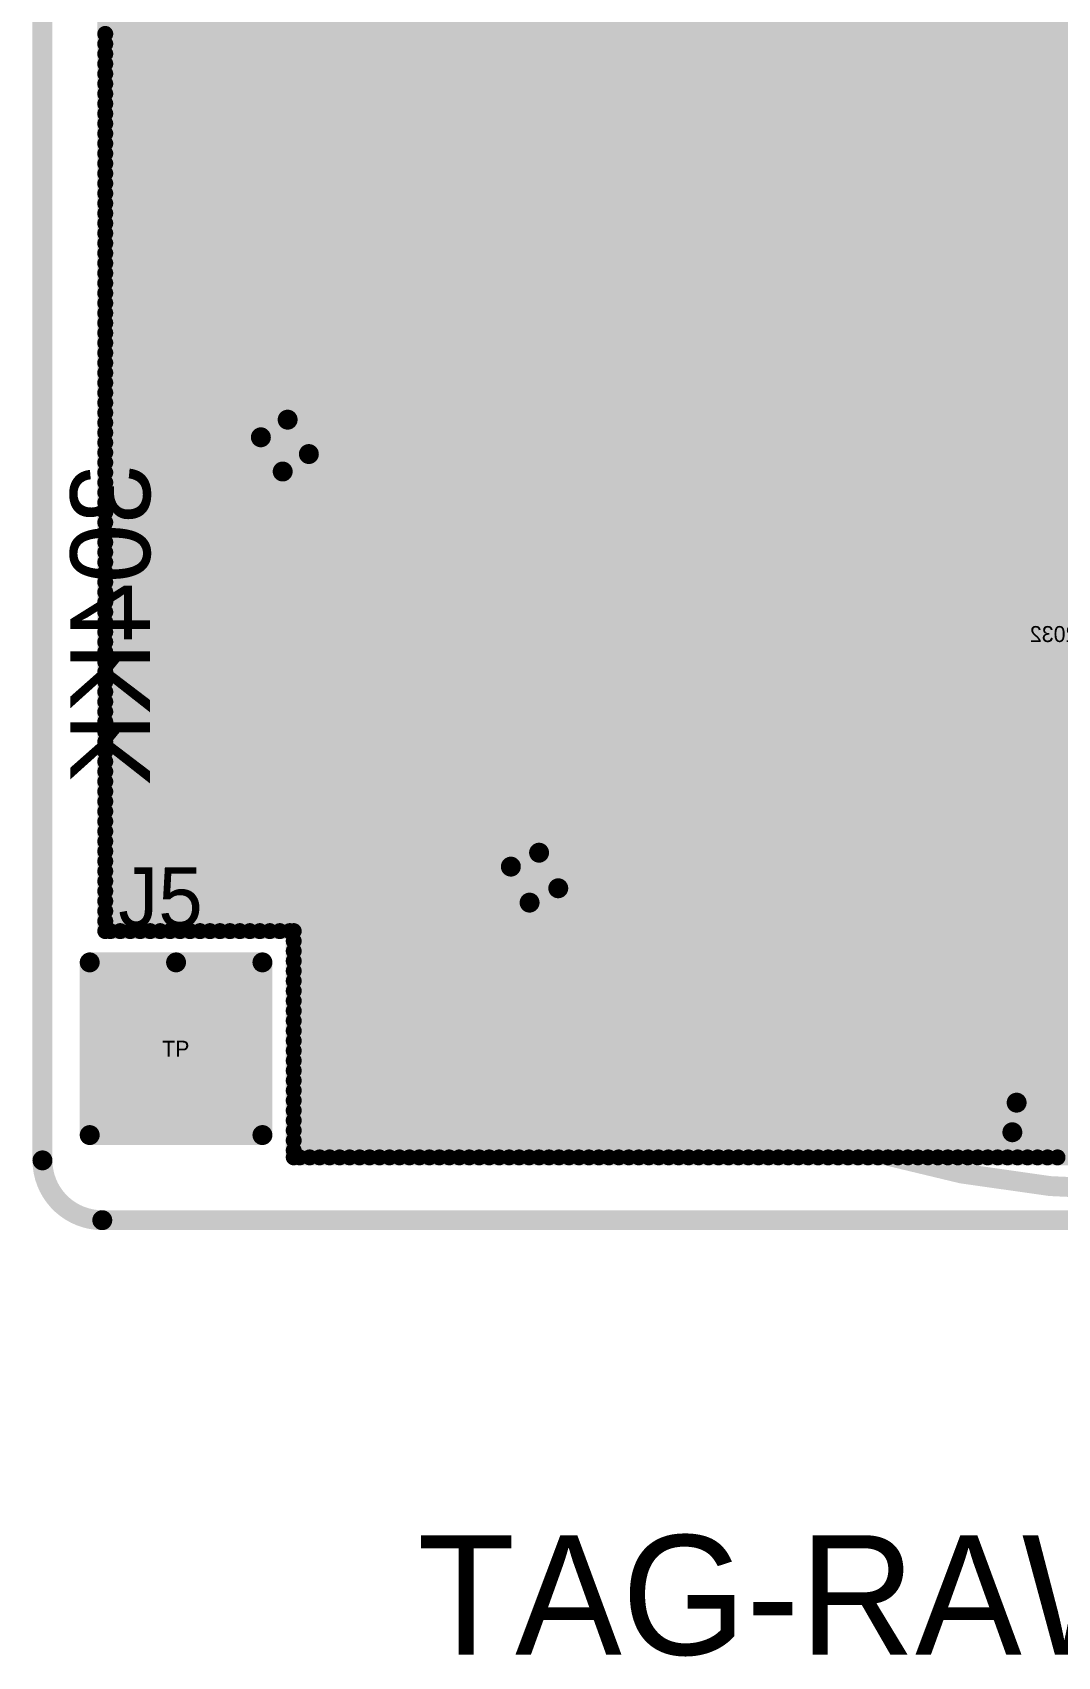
# Model space of a CAD drawing. Extents: x 7.64 to 12.05, y 5.46 to 10.77.
# Drawn here: x 9.246 to 9.76, y 6.866 to 7.681 of the extents above; entities that cross this region are included whole.
import ezdxf

# ---------------------------------------------------------------- set-up
doc = ezdxf.new("R2010")
doc.units = 0
doc.layers.get('0').update_dxf_attribs({"linetype": 'CONTINUOUS'})
for name, color, linetype in [('BOTTOMLAYER', 5, 'CONTINUOUS'), ('BOTTOMOVERLAY', 54, 'CONTINUOUS'), ('BOTTOMPASTE', 16, 'CONTINUOUS'), ('BOTTOMSOLDER', 6, 'CONTINUOUS'), ('MECHANICAL1', 6, 'CONTINUOUS'), ('MECHANICAL3', 76, 'CONTINUOUS'), ('MECHANICAL6', 56, 'CONTINUOUS'), ('MULTILAYER', 9, 'CONTINUOUS'), ('TOPLAYER', 1, 'CONTINUOUS'), ('TOPOVERLAY', 2, 'CONTINUOUS'), ('TOPSOLDER', 216, 'CONTINUOUS')]:
    doc.layers.add(name, color=color, linetype=linetype)

# ---------------------------------------------------------------- blocks, each defined once
blk = doc.blocks.new('TEST_POINT_PAD_4_3')
at = {"layer": 'BOTTOMSOLDER'}
blk.add_solid([(-0.039, -0.039), (0.039, -0.039), (-0.039, 0.039), (0.039, 0.039)], dxfattribs=at)
at = {"layer": 'MECHANICAL1', "const_width": 0.01}
for points in [[(-0.043307, -0.043307), (-0.043307, 0.043307)], [(-0.043307, 0.043307), (0, 0.043307)], [(0, 0.043307), (0.043307, 0.043307)], [(0.043307, -0.043307), (0.043307, 0.043307)], [(-0.043307, -0.043307), (0.043307, -0.043307)]]:
    blk.add_lwpolyline(points, dxfattribs=at)
at = {"layer": 'MECHANICAL1', "const_width": 0.005}
for points in [[(-0.045807, 0.043307, 1), (-0.040807, 0.043307, 1)], [(-0.045807, 0.043307, 1), (-0.040807, 0.043307, 1)], [(-0.0025, 0.043307, 1), (0.0025, 0.043307, 1)], [(-0.0025, 0.043307, 1), (0.0025, 0.043307, 1)], [(0.040807, 0.043307, 1), (0.045807, 0.043307, 1)], [(0.040807, 0.043307, 1), (0.045807, 0.043307, 1)], [(-0.045807, -0.043307, 1), (-0.040807, -0.043307, 1)], [(-0.045807, -0.043307, 1), (-0.040807, -0.043307, 1)], [(0.040807, -0.043307, 1), (0.045807, -0.043307, 1)], [(0.040807, -0.043307, 1), (0.045807, -0.043307, 1)]]:
    blk.add_lwpolyline(points, format="xyb", close=True, dxfattribs=at)
at = {"layer": 'MULTILAYER'}
blk.add_solid([(-0.035, -0.035), (0.035, -0.035), (-0.035, 0.035), (0.035, 0.035)], dxfattribs=at)
at = {"layer": 'TOPOVERLAY', "const_width": 0.01}
for points in [[(-0.043307, -0.043307), (-0.043307, 0.043307)], [(-0.043307, 0.043307), (0, 0.043307)], [(0, 0.043307), (0.043307, 0.043307)], [(0.043307, -0.043307), (0.043307, 0.043307)], [(-0.043307, -0.043307), (0.043307, -0.043307)]]:
    blk.add_lwpolyline(points, dxfattribs=at)
at = {"layer": 'TOPOVERLAY', "const_width": 0.005}
for points in [[(-0.045807, 0.043307, 1), (-0.040807, 0.043307, 1)], [(-0.045807, 0.043307, 1), (-0.040807, 0.043307, 1)], [(-0.0025, 0.043307, 1), (0.0025, 0.043307, 1)], [(-0.0025, 0.043307, 1), (0.0025, 0.043307, 1)], [(0.040807, 0.043307, 1), (0.045807, 0.043307, 1)], [(0.040807, 0.043307, 1), (0.045807, 0.043307, 1)], [(-0.045807, -0.043307, 1), (-0.040807, -0.043307, 1)], [(-0.045807, -0.043307, 1), (-0.040807, -0.043307, 1)], [(0.040807, -0.043307, 1), (0.045807, -0.043307, 1)], [(0.040807, -0.043307, 1), (0.045807, -0.043307, 1)]]:
    blk.add_lwpolyline(points, format="xyb", close=True, dxfattribs=at)
at = {"layer": 'TOPSOLDER'}
blk.add_solid([(-0.039, -0.039), (0.039, -0.039), (-0.039, 0.039), (0.039, 0.039)], dxfattribs=at)
blk = doc.blocks.new('BATT_HOLDER_COIN_CR2032_B5')
at = {"layer": 'BOTTOMLAYER', "const_width": 0.175}
blk.add_lwpolyline([(-0.0875, 0, 1), (0.0875, 0, 1)], format="xyb", close=True, dxfattribs=at)
at = {"layer": 'BOTTOMOVERLAY', "const_width": 0.01}
blk.add_lwpolyline([(0, 0.475, -0.570681), (0.416045, -0.229198)], format="xyb", dxfattribs=at)
at = {"layer": 'BOTTOMPASTE', "const_width": 0.175}
blk.add_lwpolyline([(-0.0875, 0, 1), (0.0875, 0, 1)], format="xyb", close=True, dxfattribs=at)
at = {"layer": 'BOTTOMSOLDER', "const_width": 0.179}
blk.add_lwpolyline([(-0.0895, 0, 1), (0.0895, 0, 1)], format="xyb", close=True, dxfattribs=at)
at = {"layer": 'MECHANICAL1', "const_width": 0.02}
for points in [[(0.062225, 0.435578, -0.132974), (0.273472, 0.344693)], [(0.432845, 0.082982, -0.20481), (0.27387, 0.345195)], [(0.432845, 0.082985, -0.385728), (0.125033, -0.42262)]]:
    blk.add_lwpolyline(points, format="xyb", dxfattribs=at)
at = {"layer": 'MECHANICAL1', "const_width": 0.01}
for points in [[(0.057225, 0.435578, 1), (0.067225, 0.435578, 1)], [(0.268472, 0.344693, 1), (0.278472, 0.344693, 1)], [(0.26887, 0.345195, 1), (0.27887, 0.345195, 1)], [(0.427845, 0.082985, 1), (0.437845, 0.082985, 1)], [(0.427845, 0.082982, 1), (0.437845, 0.082982, 1)]]:
    blk.add_lwpolyline(points, format="xyb", close=True, dxfattribs=at)

msp = doc.modelspace()

# ---------------------------------------------------------------- linework, layer by layer
at = {"layer": 'MECHANICAL3', "const_width": 0.01}
for points in [[(9.251, 7.115), (9.251, 8.044)], [(9.251, 7.115), (9.251, 8.044)], [(9.281, 7.085), (10.299, 7.085)], [(9.281, 7.085), (10.299, 7.085)]]:
    msp.add_lwpolyline(points, dxfattribs=at)
at = {"layer": 'MECHANICAL3', "const_width": 0.005}
for points in [[(9.2485, 7.115, 1), (9.2535, 7.115, 1)], [(9.2485, 7.115, 1), (9.2535, 7.115, 1)], [(9.2485, 7.115, 1), (9.2535, 7.115, 1)], [(9.2485, 7.115, 1), (9.2535, 7.115, 1)], [(9.2785, 7.085, 1), (9.2835, 7.085, 1)], [(9.2785, 7.085, 1), (9.2835, 7.085, 1)], [(9.2785, 7.085, 1), (9.2835, 7.085, 1)], [(9.2785, 7.085, 1), (9.2835, 7.085, 1)]]:
    msp.add_lwpolyline(points, format="xyb", close=True, dxfattribs=at)
at = {"layer": 'MECHANICAL3', "const_width": 0.01}
msp.add_lwpolyline([(9.281, 7.085, -0.414214), (9.251, 7.115)], format="xyb", dxfattribs=at)
msp.add_lwpolyline([(9.281, 7.085, -0.414214), (9.251, 7.115)], format="xyb", dxfattribs=at)
at = {"layer": 'MECHANICAL6', "const_width": 0.01}
for points in [[(9.360528, 7.477668, -0.390643), (9.667253, 8.008931)], [(9.373951, 7.486514, -0.383173), (9.666304, 7.992884)], [(9.384593, 7.469267, -0.174021), (9.37395, 7.486517)], [(9.371464, 7.460504, -0.174776), (9.360528, 7.477668)], [(9.384593, 7.469267, -0.189112), (9.500032, 7.269321)], [(9.371464, 7.460504, -0.197377), (9.485879, 7.262332)], [(9.50965, 7.251479, -0.174021), (9.500032, 7.269321)], [(9.495275, 7.24428, -0.174776), (9.485879, 7.262332)], [(9.7395, 7.143947, -0.14819), (9.50965, 7.251479)], [(9.737357, 7.129101, -0.151514), (9.495275, 7.24428)]]:
    msp.add_lwpolyline(points, format="xyb", dxfattribs=at)
at = {"layer": 'MECHANICAL6', "const_width": 0.005}
for points in [[(9.37145, 7.486517, 1), (9.376451, 7.486517, 1)], [(9.371451, 7.486514, 1), (9.376451, 7.486514, 1)], [(9.358028, 7.477668, 1), (9.363028, 7.477668, 1)], [(9.358028, 7.477668, 1), (9.363028, 7.477668, 1)], [(9.382093, 7.469267, 1), (9.387093, 7.469267, 1)], [(9.382093, 7.469267, 1), (9.387093, 7.469267, 1)], [(9.368964, 7.460504, 1), (9.373964, 7.460504, 1)], [(9.368964, 7.460504, 1), (9.373964, 7.460504, 1)], [(9.497532, 7.269321, 1), (9.502532, 7.269321, 1)], [(9.497533, 7.269321, 1), (9.502532, 7.269321, 1)], [(9.483379, 7.262332, 1), (9.488379, 7.262332, 1)], [(9.483379, 7.262332, 1), (9.488379, 7.262332, 1)], [(9.50715, 7.251479, 1), (9.51215, 7.251479, 1)], [(9.50715, 7.251479, 1), (9.51215, 7.251479, 1)], [(9.492775, 7.24428, 1), (9.497775, 7.24428, 1)], [(9.492775, 7.24428, 1), (9.497775, 7.24428, 1)], [(9.737, 7.143947, 1), (9.742, 7.143947, 1)], [(9.737, 7.143947, 1), (9.742, 7.143947, 1)], [(9.734857, 7.129101, 1), (9.739857, 7.129101, 1)], [(9.734857, 7.129101, 1), (9.739857, 7.129101, 1)]]:
    msp.add_lwpolyline(points, format="xyb", close=True, dxfattribs=at)
at = {"layer": 'MECHANICAL6', "const_width": 0.01}
msp.add_lwpolyline([(9.737357, 7.129101), (9.7395, 7.143947)], dxfattribs=at)
at = {"layer": 'MULTILAYER', "const_width": 0.01}
for points in [[(9.251, 7.115), (9.251, 8.044)], [(9.281, 7.085), (10.299, 7.085)]]:
    msp.add_lwpolyline(points, dxfattribs=at)
at = {"layer": 'MULTILAYER', "const_width": 0.005}
for points in [[(9.2485, 7.115, 1), (9.2535, 7.115, 1)], [(9.2485, 7.115, 1), (9.2535, 7.115, 1)], [(9.2785, 7.085, 1), (9.2835, 7.085, 1)], [(9.2785, 7.085, 1), (9.2835, 7.085, 1)]]:
    msp.add_lwpolyline(points, format="xyb", close=True, dxfattribs=at)
at = {"layer": 'MULTILAYER', "const_width": 0.01}
msp.add_lwpolyline([(9.281, 7.085, -0.414214), (9.251, 7.115)], format="xyb", dxfattribs=at)
at = {"layer": 'TOPLAYER', "const_width": 0.008}
for points in [[(9.4, 7.1165), (9.4, 8.0425)], [(9.405, 7.1165), (9.405, 8.0425)], [(9.41, 7.1165), (9.41, 8.0425)], [(9.415, 7.1165), (9.415, 8.0425)], [(9.42, 7.1165), (9.42, 8.0425)], [(9.425, 7.1165), (9.425, 8.0425)], [(9.43, 7.1165), (9.43, 8.0425)], [(9.435, 7.1165), (9.435, 8.0425)], [(9.44, 7.1165), (9.44, 8.0425)], [(9.445, 7.1165), (9.445, 8.0425)], [(9.45, 7.1165), (9.45, 8.0425)], [(9.455, 7.1165), (9.455, 8.0425)], [(9.46, 7.1165), (9.46, 8.0425)], [(9.465, 7.1165), (9.465, 8.0425)], [(9.47, 7.1165), (9.47, 8.0425)], [(9.475, 7.1165), (9.475, 8.0425)], [(9.48, 7.1165), (9.48, 8.0425)], [(9.485, 7.1165), (9.485, 8.0425)], [(9.49, 7.1165), (9.49, 8.0425)], [(9.495, 7.1165), (9.495, 8.0425)], [(9.5, 7.1165), (9.5, 8.0425)], [(9.505, 7.1165), (9.505, 8.0425)], [(9.51, 7.1165), (9.51, 8.0425)], [(9.515, 7.1165), (9.515, 8.0425)], [(9.52, 7.1165), (9.52, 8.0425)], [(9.525, 7.1165), (9.525, 8.0425)], [(9.53, 7.1165), (9.53, 8.0425)], [(9.535, 7.1165), (9.535, 8.0425)], [(9.54, 7.1165), (9.54, 8.0425)], [(9.545, 7.1165), (9.545, 8.0425)], [(9.55, 7.1165), (9.55, 8.0425)], [(9.555, 7.1165), (9.555, 8.0425)], [(9.56, 7.1165), (9.56, 8.0425)], [(9.565, 7.1165), (9.565, 8.0425)], [(9.57, 7.1165), (9.57, 8.0425)], [(9.575, 7.1165), (9.575, 8.0425)], [(9.58, 7.1165), (9.58, 8.0425)], [(9.585, 7.1165), (9.585, 8.0425)], [(9.59, 7.1165), (9.59, 8.0425)], [(9.595, 7.1165), (9.595, 8.0425)], [(9.6, 7.1165), (9.6, 8.0425)], [(9.605, 7.1165), (9.605, 8.0425)], [(9.61, 7.1165), (9.61, 8.0425)], [(9.615, 7.1165), (9.615, 8.0425)], [(9.62, 7.1165), (9.62, 8.0425)], [(9.625, 7.1165), (9.625, 8.0425)], [(9.63, 7.1165), (9.63, 8.0425)], [(9.635, 7.1165), (9.635, 8.0425)], [(9.64, 7.1165), (9.64, 8.0425)], [(9.645, 7.1165), (9.645, 8.0425)], [(9.65, 7.1165), (9.65, 8.0425)], [(9.655, 7.1165), (9.655, 8.0425)], [(9.66, 7.1165), (9.66, 8.0425)], [(9.665, 7.1165), (9.665, 8.0425)], [(9.67, 7.1165), (9.67, 8.0425)], [(9.675, 7.1165), (9.675, 8.0425)], [(9.68, 7.1165), (9.68, 8.0425)], [(9.685, 7.1165), (9.685, 8.0425)], [(9.69, 7.1165), (9.69, 8.0425)], [(9.695, 7.1165), (9.695, 8.0425)], [(9.7, 7.1165), (9.7, 8.0425)], [(9.705, 7.1165), (9.705, 8.0425)], [(9.71, 7.1165), (9.71, 8.0425)], [(9.715, 7.1165), (9.715, 8.0425)], [(9.72, 7.1165), (9.72, 8.0425)], [(9.725, 7.1165), (9.725, 8.0425)], [(9.73, 7.1165), (9.73, 8.0425)], [(9.735, 7.1165), (9.735, 8.0425)], [(9.74, 7.1165), (9.74, 8.0425)], [(9.745, 7.1165), (9.745, 8.0425)], [(9.75, 7.1165), (9.75, 8.0425)], [(9.755, 7.1165), (9.755, 8.0425)], [(9.76, 7.1165), (9.76, 8.0425)], [(9.2825, 7.23), (9.2825, 7.886)], [(9.285, 7.23), (9.285, 7.886)], [(9.29, 7.23), (9.29, 7.886)], [(9.295, 7.23), (9.295, 7.886)], [(9.3, 7.23), (9.3, 7.886)], [(9.305, 7.23), (9.305, 7.886)], [(9.31, 7.23), (9.31, 7.886)], [(9.315, 7.23), (9.315, 7.886)], [(9.32, 7.23), (9.32, 7.886)], [(9.325, 7.23), (9.325, 7.886)], [(9.33, 7.23), (9.33, 7.886)], [(9.335, 7.23), (9.335, 7.886)], [(9.34, 7.23), (9.34, 7.886)], [(9.345, 7.23), (9.345, 7.886)], [(9.35, 7.23), (9.35, 7.886)], [(9.355, 7.23), (9.355, 7.886)], [(9.36, 7.23), (9.36, 7.886)], [(9.365, 7.23), (9.365, 7.886)], [(9.37, 7.23), (9.37, 7.886)], [(9.375, 7.23), (9.375, 7.886)], [(9.38, 7.1165), (9.38, 7.886)], [(9.385, 7.1165), (9.385, 7.886)], [(9.39, 7.1165), (9.39, 7.886)], [(9.395, 7.1165), (9.395, 7.886)], [(9.2825, 7.68), (10.238426, 7.68)], [(9.2825, 7.675), (10.240733, 7.675)], [(9.2825, 7.67), (10.243788, 7.67)], [(9.2825, 7.665), (10.247779, 7.665)], [(9.2825, 7.66), (10.253065, 7.66)], [(9.2825, 7.655), (10.260505, 7.655)], [(9.2825, 7.65), (10.274151, 7.65)], [(9.2825, 7.645), (10.270144, 7.645)], [(9.2825, 7.64), (10.258761, 7.64)], [(9.2825, 7.635), (10.251875, 7.635)], [(9.2825, 7.63), (10.246892, 7.63)], [(9.2825, 7.625), (10.24311, 7.625)], [(9.2825, 7.62), (10.240216, 7.62)], [(9.2825, 7.615), (10.238043, 7.615)], [(9.2825, 7.61), (10.236492, 7.61)], [(9.2825, 7.605), (10.235503, 7.605)], [(9.2825, 7.6), (10.235041, 7.6)], [(9.2825, 7.595), (10.235092, 7.595)], [(9.2825, 7.59), (10.235658, 7.59)], [(9.2825, 7.585), (10.236756, 7.585)], [(9.2825, 7.58), (10.238426, 7.58)], [(9.2825, 7.575), (10.240733, 7.575)], [(9.2825, 7.57), (10.243788, 7.57)], [(9.2825, 7.565), (10.247779, 7.565)], [(9.2825, 7.56), (10.253065, 7.56)], [(9.2825, 7.555), (10.260505, 7.555)], [(9.2825, 7.55), (10.274151, 7.55)], [(9.2825, 7.545), (10.270144, 7.545)], [(9.2825, 7.54), (10.258761, 7.54)], [(9.2825, 7.535), (10.251875, 7.535)], [(9.2825, 7.53), (10.246892, 7.53)], [(9.2825, 7.525), (10.24311, 7.525)], [(9.2825, 7.52), (10.240216, 7.52)], [(9.2825, 7.515), (10.238043, 7.515)], [(9.2825, 7.51), (10.236492, 7.51)], [(9.2825, 7.505), (10.235503, 7.505)], [(9.2825, 7.5), (10.235041, 7.5)], [(9.2825, 7.495), (10.235092, 7.495)], [(9.2825, 7.49), (10.235658, 7.49)], [(9.2825, 7.485), (10.236756, 7.485)], [(9.2825, 7.48), (10.238426, 7.48)], [(9.2825, 7.475), (10.240733, 7.475)], [(9.2825, 7.47), (10.243788, 7.47)], [(9.2825, 7.465), (10.247779, 7.465)], [(9.2825, 7.46), (10.253065, 7.46)], [(9.2825, 7.455), (10.260505, 7.455)], [(9.2825, 7.45), (10.274151, 7.45)], [(9.2825, 7.445), (10.270144, 7.445)], [(9.2825, 7.44), (10.258761, 7.44)], [(9.2825, 7.435), (10.251875, 7.435)], [(9.2825, 7.43), (10.246892, 7.43)], [(9.2825, 7.425), (10.24311, 7.425)], [(9.2825, 7.42), (10.240216, 7.42)], [(9.2825, 7.415), (10.238043, 7.415)], [(9.2825, 7.41), (10.236492, 7.41)], [(9.2825, 7.405), (10.235503, 7.405)], [(9.2825, 7.4), (10.235041, 7.4)], [(9.2825, 7.395), (10.235092, 7.395)], [(9.2825, 7.39), (10.235658, 7.39)], [(9.2825, 7.385), (10.236756, 7.385)], [(9.2825, 7.38), (10.238426, 7.38)], [(9.2825, 7.375), (10.240733, 7.375)], [(9.2825, 7.37), (10.243788, 7.37)], [(9.2825, 7.365), (10.247779, 7.365)], [(9.2825, 7.36), (10.253065, 7.36)], [(9.2825, 7.355), (10.260505, 7.355)], [(9.2825, 7.35), (10.274151, 7.35)], [(9.2825, 7.345), (10.2975, 7.345)], [(9.2825, 7.34), (10.2975, 7.34)], [(9.2825, 7.335), (10.2975, 7.335)], [(9.2825, 7.33), (10.2975, 7.33)], [(9.2825, 7.325), (10.2975, 7.325)], [(9.2825, 7.32), (10.2975, 7.32)], [(9.2825, 7.315), (10.2975, 7.315)], [(9.2825, 7.31), (10.2975, 7.31)], [(9.2825, 7.305), (10.2975, 7.305)], [(9.2825, 7.3), (10.2975, 7.3)], [(9.2825, 7.295), (10.2975, 7.295)], [(9.2825, 7.29), (10.2975, 7.29)], [(9.2825, 7.285), (10.2975, 7.285)], [(9.2825, 7.28), (10.2975, 7.28)], [(9.2825, 7.275), (10.209, 7.275)], [(9.2825, 7.27), (10.209, 7.27)], [(9.2825, 7.265), (10.209, 7.265)], [(9.2825, 7.26), (10.209, 7.26)], [(9.2825, 7.255), (10.209, 7.255)], [(9.2825, 7.25), (10.209, 7.25)], [(9.2825, 7.245), (10.209, 7.245)], [(9.2825, 7.24), (10.209, 7.24)], [(9.2825, 7.235), (10.209, 7.235)], [(9.2825, 7.23), (9.377, 7.23)], [(9.2825, 7.23), (9.377, 7.23)], [(9.377, 7.23), (10.209, 7.23)], [(9.377, 7.1165), (9.377, 7.23)], [(9.377, 7.225), (10.209, 7.225)], [(9.377, 7.22), (10.209, 7.22)], [(9.377, 7.215), (10.209, 7.215)], [(9.377, 7.21), (10.209, 7.21)], [(9.377, 7.205), (10.209, 7.205)], [(9.377, 7.2), (10.209, 7.2)], [(9.377, 7.195), (10.209, 7.195)], [(9.377, 7.19), (10.209, 7.19)], [(9.377, 7.185), (10.209, 7.185)], [(9.377, 7.18), (10.209, 7.18)], [(9.377, 7.175), (10.209, 7.175)], [(9.377, 7.17), (10.209, 7.17)], [(9.377, 7.165), (10.209, 7.165)], [(9.377, 7.16), (10.2975, 7.16)], [(9.377, 7.155), (10.2975, 7.155)], [(9.377, 7.15), (10.2975, 7.15)], [(9.377, 7.145), (10.2975, 7.145)], [(9.377, 7.14), (10.2975, 7.14)], [(9.377, 7.135), (10.2975, 7.135)], [(9.377, 7.13), (10.2975, 7.13)], [(9.377, 7.125), (10.2975, 7.125)], [(9.377, 7.12), (10.2975, 7.12)], [(9.377, 7.1165), (10.2975, 7.1165)]]:
    msp.add_lwpolyline(points, dxfattribs=at)
at = {"layer": 'TOPLAYER', "const_width": 0.004}
for points in [[(9.2805, 7.68, 1), (9.2845, 7.68, 1)], [(9.2805, 7.675, 1), (9.2845, 7.675, 1)], [(9.2805, 7.67, 1), (9.2845, 7.67, 1)], [(9.2805, 7.665, 1), (9.2845, 7.665, 1)], [(9.2805, 7.66, 1), (9.2845, 7.66, 1)], [(9.2805, 7.655, 1), (9.2845, 7.655, 1)], [(9.2805, 7.65, 1), (9.2845, 7.65, 1)], [(9.2805, 7.645, 1), (9.2845, 7.645, 1)], [(9.2805, 7.64, 1), (9.2845, 7.64, 1)], [(9.2805, 7.635, 1), (9.2845, 7.635, 1)], [(9.2805, 7.63, 1), (9.2845, 7.63, 1)], [(9.2805, 7.625, 1), (9.2845, 7.625, 1)], [(9.2805, 7.62, 1), (9.2845, 7.62, 1)], [(9.2805, 7.615, 1), (9.2845, 7.615, 1)], [(9.2805, 7.61, 1), (9.2845, 7.61, 1)], [(9.2805, 7.605, 1), (9.2845, 7.605, 1)], [(9.2805, 7.6, 1), (9.2845, 7.6, 1)], [(9.2805, 7.595, 1), (9.2845, 7.595, 1)], [(9.2805, 7.59, 1), (9.2845, 7.59, 1)], [(9.2805, 7.585, 1), (9.2845, 7.585, 1)], [(9.2805, 7.58, 1), (9.2845, 7.58, 1)], [(9.2805, 7.575, 1), (9.2845, 7.575, 1)], [(9.2805, 7.57, 1), (9.2845, 7.57, 1)], [(9.2805, 7.565, 1), (9.2845, 7.565, 1)], [(9.2805, 7.56, 1), (9.2845, 7.56, 1)], [(9.2805, 7.555, 1), (9.2845, 7.555, 1)], [(9.2805, 7.55, 1), (9.2845, 7.55, 1)], [(9.2805, 7.545, 1), (9.2845, 7.545, 1)], [(9.2805, 7.54, 1), (9.2845, 7.54, 1)], [(9.2805, 7.535, 1), (9.2845, 7.535, 1)], [(9.2805, 7.53, 1), (9.2845, 7.53, 1)], [(9.2805, 7.525, 1), (9.2845, 7.525, 1)], [(9.2805, 7.52, 1), (9.2845, 7.52, 1)], [(9.2805, 7.515, 1), (9.2845, 7.515, 1)], [(9.2805, 7.51, 1), (9.2845, 7.51, 1)], [(9.2805, 7.505, 1), (9.2845, 7.505, 1)], [(9.2805, 7.5, 1), (9.2845, 7.5, 1)], [(9.2805, 7.495, 1), (9.2845, 7.495, 1)], [(9.2805, 7.49, 1), (9.2845, 7.49, 1)], [(9.2805, 7.485, 1), (9.2845, 7.485, 1)], [(9.2805, 7.48, 1), (9.2845, 7.48, 1)], [(9.2805, 7.475, 1), (9.2845, 7.475, 1)], [(9.2805, 7.47, 1), (9.2845, 7.47, 1)], [(9.2805, 7.465, 1), (9.2845, 7.465, 1)], [(9.2805, 7.46, 1), (9.2845, 7.46, 1)], [(9.2805, 7.455, 1), (9.2845, 7.455, 1)], [(9.2805, 7.45, 1), (9.2845, 7.45, 1)], [(9.2805, 7.445, 1), (9.2845, 7.445, 1)], [(9.2805, 7.44, 1), (9.2845, 7.44, 1)], [(9.2805, 7.435, 1), (9.2845, 7.435, 1)], [(9.2805, 7.43, 1), (9.2845, 7.43, 1)], [(9.2805, 7.425, 1), (9.2845, 7.425, 1)], [(9.2805, 7.42, 1), (9.2845, 7.42, 1)], [(9.2805, 7.415, 1), (9.2845, 7.415, 1)], [(9.2805, 7.41, 1), (9.2845, 7.41, 1)], [(9.2805, 7.405, 1), (9.2845, 7.405, 1)], [(9.2805, 7.4, 1), (9.2845, 7.4, 1)], [(9.2805, 7.395, 1), (9.2845, 7.395, 1)], [(9.2805, 7.39, 1), (9.2845, 7.39, 1)], [(9.2805, 7.385, 1), (9.2845, 7.385, 1)], [(9.2805, 7.38, 1), (9.2845, 7.38, 1)], [(9.2805, 7.375, 1), (9.2845, 7.375, 1)], [(9.2805, 7.37, 1), (9.2845, 7.37, 1)], [(9.2805, 7.365, 1), (9.2845, 7.365, 1)], [(9.2805, 7.36, 1), (9.2845, 7.36, 1)], [(9.2805, 7.355, 1), (9.2845, 7.355, 1)], [(9.2805, 7.35, 1), (9.2845, 7.35, 1)], [(9.2805, 7.345, 1), (9.2845, 7.345, 1)], [(9.2805, 7.34, 1), (9.2845, 7.34, 1)], [(9.2805, 7.335, 1), (9.2845, 7.335, 1)], [(9.2805, 7.33, 1), (9.2845, 7.33, 1)], [(9.2805, 7.325, 1), (9.2845, 7.325, 1)], [(9.2805, 7.32, 1), (9.2845, 7.32, 1)], [(9.2805, 7.315, 1), (9.2845, 7.315, 1)], [(9.2805, 7.31, 1), (9.2845, 7.31, 1)], [(9.2805, 7.305, 1), (9.2845, 7.305, 1)], [(9.2805, 7.3, 1), (9.2845, 7.3, 1)], [(9.2805, 7.295, 1), (9.2845, 7.295, 1)], [(9.2805, 7.29, 1), (9.2845, 7.29, 1)], [(9.2805, 7.285, 1), (9.2845, 7.285, 1)], [(9.2805, 7.28, 1), (9.2845, 7.28, 1)], [(9.2805, 7.275, 1), (9.2845, 7.275, 1)], [(9.2805, 7.27, 1), (9.2845, 7.27, 1)], [(9.2805, 7.265, 1), (9.2845, 7.265, 1)], [(9.2805, 7.26, 1), (9.2845, 7.26, 1)], [(9.2805, 7.255, 1), (9.2845, 7.255, 1)], [(9.2805, 7.25, 1), (9.2845, 7.25, 1)], [(9.2805, 7.245, 1), (9.2845, 7.245, 1)], [(9.2805, 7.24, 1), (9.2845, 7.24, 1)], [(9.2805, 7.235, 1), (9.2845, 7.235, 1)], [(9.2805, 7.23, 1), (9.2845, 7.23, 1)], [(9.2805, 7.23, 1), (9.2845, 7.23, 1)], [(9.2805, 7.23, 1), (9.2845, 7.23, 1)], [(9.283, 7.23, 1), (9.287, 7.23, 1)], [(9.288, 7.23, 1), (9.292, 7.23, 1)], [(9.293, 7.23, 1), (9.297, 7.23, 1)], [(9.298, 7.23, 1), (9.302, 7.23, 1)], [(9.303, 7.23, 1), (9.307, 7.23, 1)], [(9.308, 7.23, 1), (9.312, 7.23, 1)], [(9.313, 7.23, 1), (9.317, 7.23, 1)], [(9.318, 7.23, 1), (9.322, 7.23, 1)], [(9.323, 7.23, 1), (9.327, 7.23, 1)], [(9.328, 7.23, 1), (9.332, 7.23, 1)], [(9.333, 7.23, 1), (9.337, 7.23, 1)], [(9.338, 7.23, 1), (9.342, 7.23, 1)], [(9.343, 7.23, 1), (9.347, 7.23, 1)], [(9.348, 7.23, 1), (9.352, 7.23, 1)], [(9.353, 7.23, 1), (9.357, 7.23, 1)], [(9.358, 7.23, 1), (9.362, 7.23, 1)], [(9.363, 7.23, 1), (9.367, 7.23, 1)], [(9.368, 7.23, 1), (9.372, 7.23, 1)], [(9.373, 7.23, 1), (9.377, 7.23, 1)], [(9.375, 7.23, 1), (9.379, 7.23, 1)], [(9.375, 7.23, 1), (9.379, 7.23, 1)], [(9.375, 7.23, 1), (9.379, 7.23, 1)], [(9.375, 7.23, 1), (9.379, 7.23, 1)], [(9.375, 7.225, 1), (9.379, 7.225, 1)], [(9.375, 7.22, 1), (9.379, 7.22, 1)], [(9.375, 7.215, 1), (9.379, 7.215, 1)], [(9.375, 7.21, 1), (9.379, 7.21, 1)], [(9.375, 7.205, 1), (9.379, 7.205, 1)], [(9.375, 7.2, 1), (9.379, 7.2, 1)], [(9.375, 7.195, 1), (9.379, 7.195, 1)], [(9.375, 7.19, 1), (9.379, 7.19, 1)], [(9.375, 7.185, 1), (9.379, 7.185, 1)], [(9.375, 7.18, 1), (9.379, 7.18, 1)], [(9.375, 7.175, 1), (9.379, 7.175, 1)], [(9.375, 7.17, 1), (9.379, 7.17, 1)], [(9.375, 7.165, 1), (9.379, 7.165, 1)], [(9.375, 7.16, 1), (9.379, 7.16, 1)], [(9.375, 7.155, 1), (9.379, 7.155, 1)], [(9.375, 7.15, 1), (9.379, 7.15, 1)], [(9.375, 7.145, 1), (9.379, 7.145, 1)], [(9.375, 7.14, 1), (9.379, 7.14, 1)], [(9.375, 7.135, 1), (9.379, 7.135, 1)], [(9.375, 7.13, 1), (9.379, 7.13, 1)], [(9.375, 7.125, 1), (9.379, 7.125, 1)], [(9.375, 7.12, 1), (9.379, 7.12, 1)], [(9.375, 7.1165, 1), (9.379, 7.1165, 1)], [(9.375, 7.1165, 1), (9.379, 7.1165, 1)], [(9.378, 7.1165, 1), (9.382, 7.1165, 1)], [(9.383, 7.1165, 1), (9.387, 7.1165, 1)], [(9.388, 7.1165, 1), (9.392, 7.1165, 1)], [(9.393, 7.1165, 1), (9.397, 7.1165, 1)], [(9.398, 7.1165, 1), (9.402, 7.1165, 1)], [(9.403, 7.1165, 1), (9.407, 7.1165, 1)], [(9.408, 7.1165, 1), (9.412, 7.1165, 1)], [(9.413, 7.1165, 1), (9.417, 7.1165, 1)], [(9.418, 7.1165, 1), (9.422, 7.1165, 1)], [(9.423, 7.1165, 1), (9.427, 7.1165, 1)], [(9.428, 7.1165, 1), (9.432, 7.1165, 1)], [(9.433, 7.1165, 1), (9.437, 7.1165, 1)], [(9.438, 7.1165, 1), (9.442, 7.1165, 1)], [(9.443, 7.1165, 1), (9.447, 7.1165, 1)], [(9.448, 7.1165, 1), (9.452, 7.1165, 1)], [(9.453, 7.1165, 1), (9.457, 7.1165, 1)], [(9.458, 7.1165, 1), (9.462, 7.1165, 1)], [(9.463, 7.1165, 1), (9.467, 7.1165, 1)], [(9.468, 7.1165, 1), (9.472, 7.1165, 1)], [(9.473, 7.1165, 1), (9.477, 7.1165, 1)], [(9.478, 7.1165, 1), (9.482, 7.1165, 1)], [(9.483, 7.1165, 1), (9.487, 7.1165, 1)], [(9.488, 7.1165, 1), (9.492, 7.1165, 1)], [(9.493, 7.1165, 1), (9.497, 7.1165, 1)], [(9.498, 7.1165, 1), (9.502, 7.1165, 1)], [(9.503, 7.1165, 1), (9.507, 7.1165, 1)], [(9.508, 7.1165, 1), (9.512, 7.1165, 1)], [(9.513, 7.1165, 1), (9.517, 7.1165, 1)], [(9.518, 7.1165, 1), (9.522, 7.1165, 1)], [(9.523, 7.1165, 1), (9.527, 7.1165, 1)], [(9.528, 7.1165, 1), (9.532, 7.1165, 1)], [(9.533, 7.1165, 1), (9.537, 7.1165, 1)], [(9.538, 7.1165, 1), (9.542, 7.1165, 1)], [(9.543, 7.1165, 1), (9.547, 7.1165, 1)], [(9.548, 7.1165, 1), (9.552, 7.1165, 1)], [(9.553, 7.1165, 1), (9.557, 7.1165, 1)], [(9.558, 7.1165, 1), (9.562, 7.1165, 1)], [(9.563, 7.1165, 1), (9.567, 7.1165, 1)], [(9.568, 7.1165, 1), (9.572, 7.1165, 1)], [(9.573, 7.1165, 1), (9.577, 7.1165, 1)], [(9.578, 7.1165, 1), (9.582, 7.1165, 1)], [(9.583, 7.1165, 1), (9.587, 7.1165, 1)], [(9.588, 7.1165, 1), (9.592, 7.1165, 1)], [(9.593, 7.1165, 1), (9.597, 7.1165, 1)], [(9.598, 7.1165, 1), (9.602, 7.1165, 1)], [(9.603, 7.1165, 1), (9.607, 7.1165, 1)], [(9.608, 7.1165, 1), (9.612, 7.1165, 1)], [(9.613, 7.1165, 1), (9.617, 7.1165, 1)], [(9.618, 7.1165, 1), (9.622, 7.1165, 1)], [(9.623, 7.1165, 1), (9.627, 7.1165, 1)], [(9.628, 7.1165, 1), (9.632, 7.1165, 1)], [(9.633, 7.1165, 1), (9.637, 7.1165, 1)], [(9.638, 7.1165, 1), (9.642, 7.1165, 1)], [(9.643, 7.1165, 1), (9.647, 7.1165, 1)], [(9.648, 7.1165, 1), (9.652, 7.1165, 1)], [(9.653, 7.1165, 1), (9.657, 7.1165, 1)], [(9.658, 7.1165, 1), (9.662, 7.1165, 1)], [(9.663, 7.1165, 1), (9.667, 7.1165, 1)], [(9.668, 7.1165, 1), (9.672, 7.1165, 1)], [(9.673, 7.1165, 1), (9.677, 7.1165, 1)], [(9.678, 7.1165, 1), (9.682, 7.1165, 1)], [(9.683, 7.1165, 1), (9.687, 7.1165, 1)], [(9.688, 7.1165, 1), (9.692, 7.1165, 1)], [(9.693, 7.1165, 1), (9.697, 7.1165, 1)], [(9.698, 7.1165, 1), (9.702, 7.1165, 1)], [(9.703, 7.1165, 1), (9.707, 7.1165, 1)], [(9.708, 7.1165, 1), (9.712, 7.1165, 1)], [(9.713, 7.1165, 1), (9.717, 7.1165, 1)], [(9.718, 7.1165, 1), (9.722, 7.1165, 1)], [(9.723, 7.1165, 1), (9.727, 7.1165, 1)], [(9.728, 7.1165, 1), (9.732, 7.1165, 1)], [(9.733, 7.1165, 1), (9.737, 7.1165, 1)], [(9.738, 7.1165, 1), (9.742, 7.1165, 1)], [(9.743, 7.1165, 1), (9.747, 7.1165, 1)], [(9.748, 7.1165, 1), (9.752, 7.1165, 1)], [(9.753, 7.1165, 1), (9.757, 7.1165, 1)], [(9.758, 7.1165, 1), (9.762, 7.1165, 1)]]:
    msp.add_lwpolyline(points, format="xyb", close=True, dxfattribs=at)

# ---------------------------------------------------------------- block references
at = {"rotation": 180}
msp.add_blockref('BATT_HOLDER_COIN_CR2032_B5', (9.801, 7.575), dxfattribs=at)
msp.add_blockref('TEST_POINT_PAD_4_3', (9.318, 7.171))

# ---------------------------------------------------------------- texts
at = {"layer": 'BOTTOMLAYER', "text_generation_flag": 2}
msp.add_text('304KK', height=0.04, rotation=90, dxfattribs=at).set_placement((9.305, 7.464))
at = {"layer": 'MECHANICAL1', "text_generation_flag": 2}
msp.add_text('BATT HOLDER COIN CR2032', height=0.008, dxfattribs=at).set_placement((9.893, 7.375))
at = {"layer": 'MECHANICAL1'}
msp.add_text('TP', height=0.008, dxfattribs=at).set_placement((9.311, 7.167))
at = {"layer": 'TOPOVERLAY'}
for s, height, p in [('J5', 0.03, (9.289, 7.232)), ('TAG-RAW-103B', 0.06, (9.439, 6.867))]:
    msp.add_text(s, height=height, dxfattribs=at).set_placement(p)

doc.saveas('drawing.dxf')
